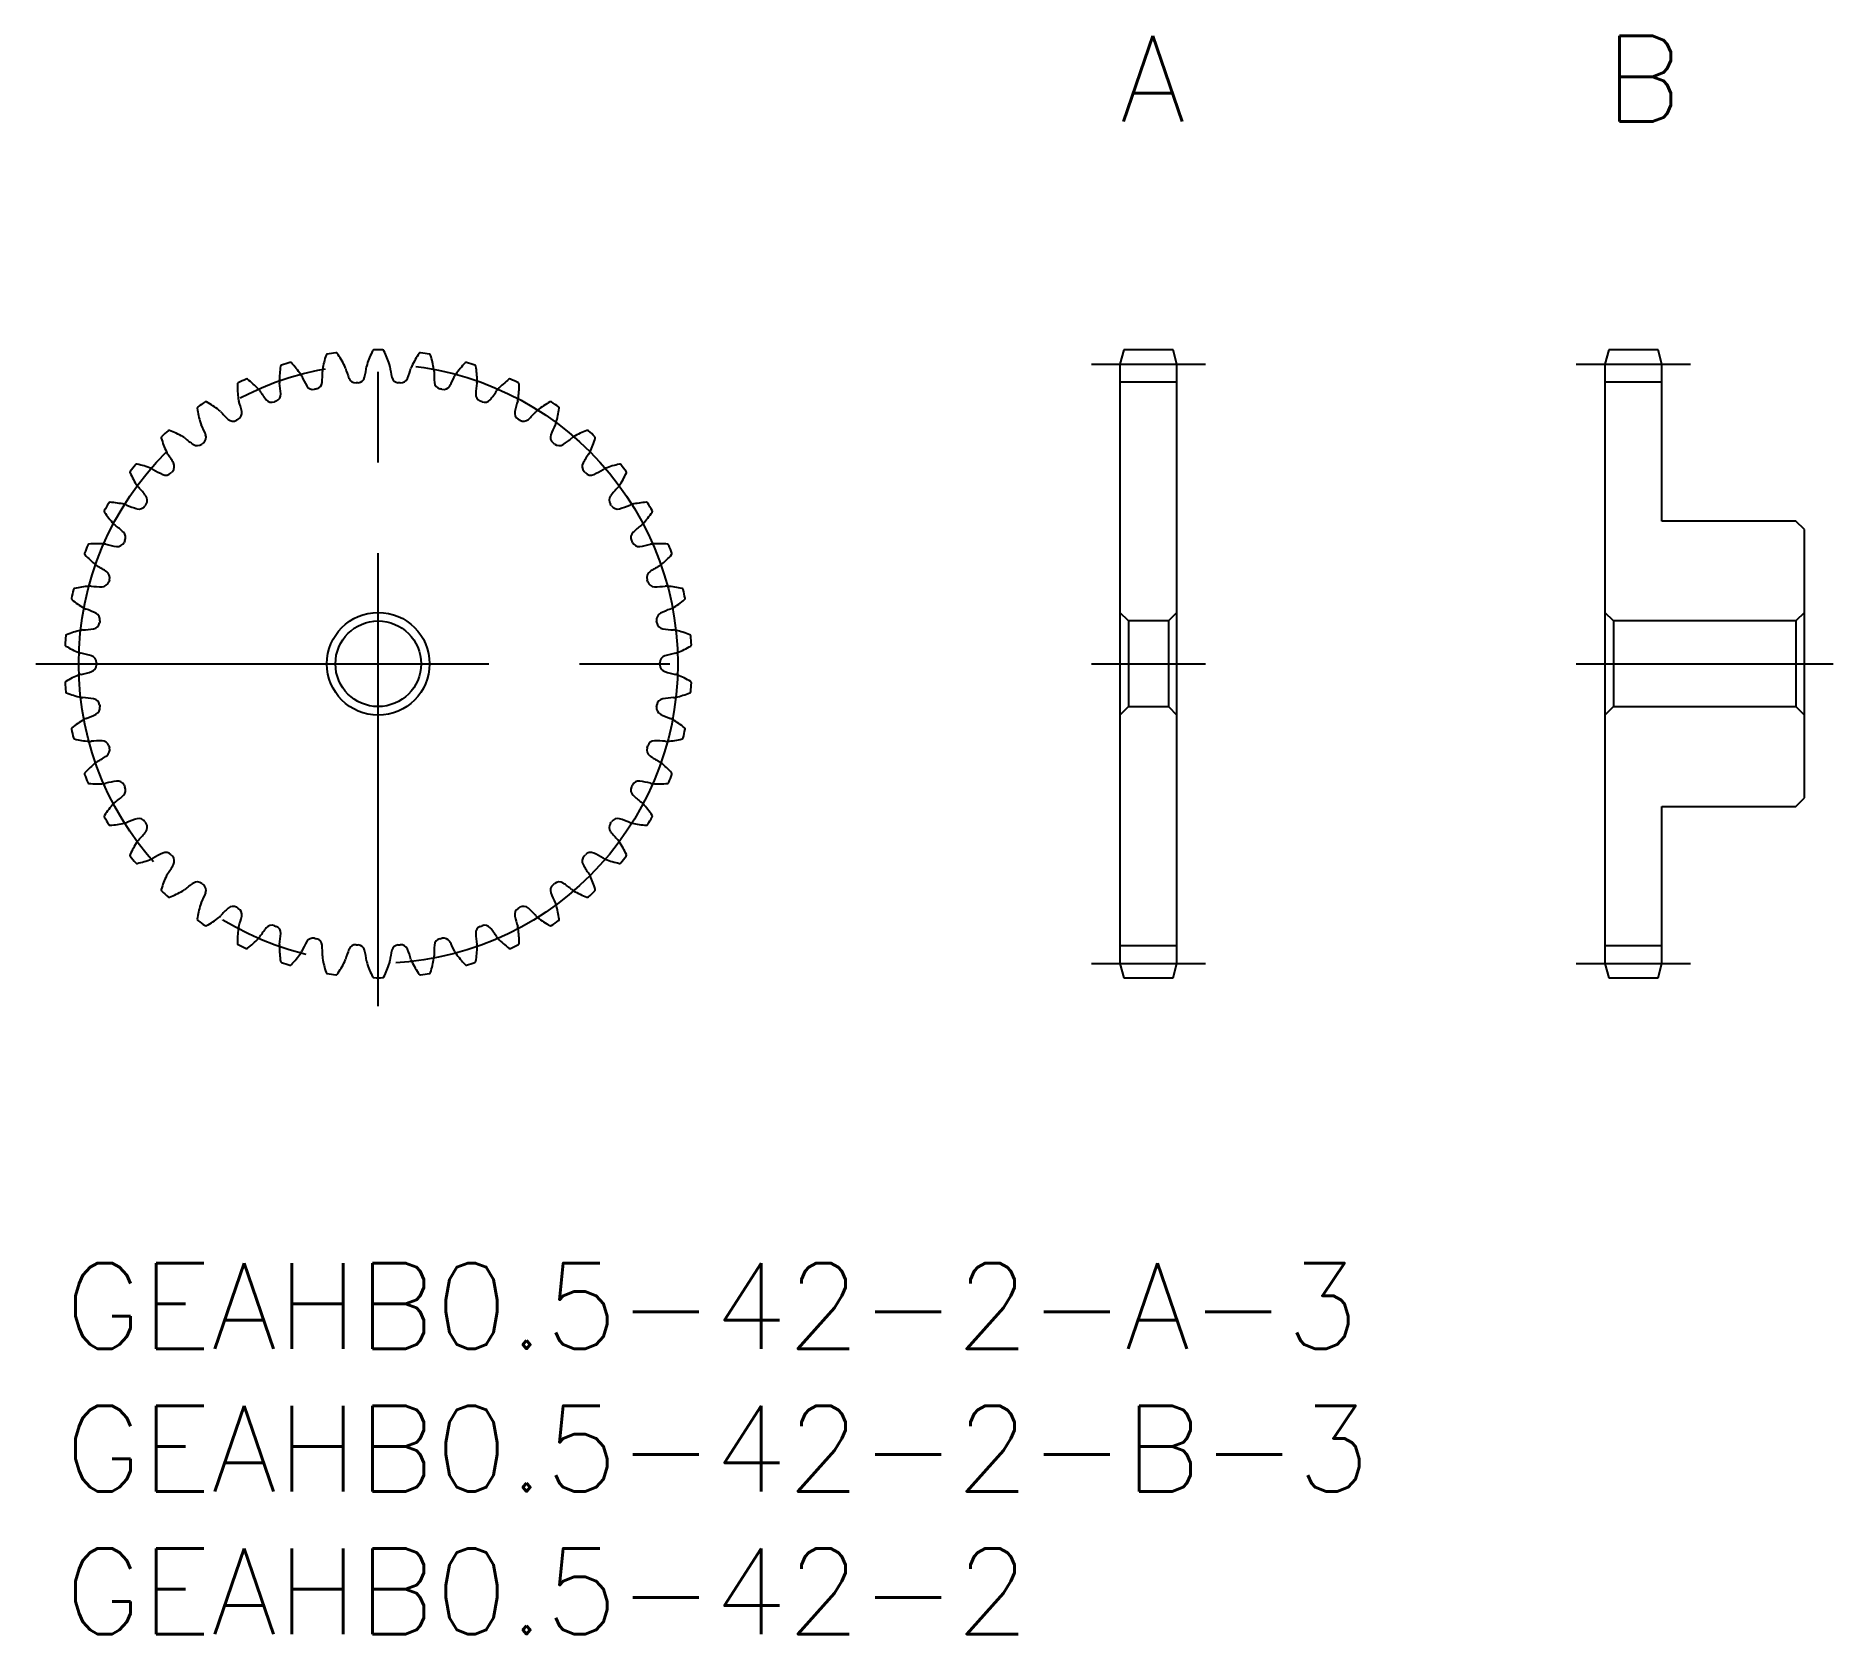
# Model space of a CAD drawing. Extents: x -1 to 62, y -13 to 43.
import ezdxf

# ---------------------------------------------------------------- set-up
doc = ezdxf.new("R2010")
doc.units = 0
doc.header["$LTSCALE"] = 0.5
doc.linetypes.add('CENTER', pattern=[50.8, 31.75, -6.35, 6.35, -6.35])
for name, color, linetype in [('MSM_CENTER', 1, 'CENTER'), ('MSM_CONTINUOUS', 7, 'CONTINUOUS'), ('MSM_PART_NUMBER', 7, 'CONTINUOUS')]:
    doc.layers.add(name, color=color, linetype=linetype)
doc.styles.get("Standard").update_dxf_attribs({"font": 'txt.shx', "height": 1, "bigfont": 'bigfont.shx'})

# ---------------------------------------------------------------- blocks, each defined once
blk = doc.blocks.new('*U3')
at = {"layer": 'MSM_PART_NUMBER'}
blk.add_text('GEAHB0.5-42-2-B-3', height=3, dxfattribs=at).set_placement((0, -8))
blk = doc.blocks.new('*U4')
at = {"layer": 'MSM_PART_NUMBER'}
blk.add_text('GEAHB0.5-42-2-A-3', height=3, dxfattribs=at).set_placement((0, -3))
blk = doc.blocks.new('*U5')
at = {"layer": 'MSM_PART_NUMBER'}
blk.add_text('A', height=3, dxfattribs=at).set_placement((37, 40))
blk = doc.blocks.new('*U6')
at = {"layer": 'MSM_PART_NUMBER'}
blk.add_text('B', height=3, dxfattribs=at).set_placement((54, 40))
blk = doc.blocks.new('*U7')
at = {"layer": 'MSM_PART_NUMBER'}
blk.add_text('GEAHB0.5-42-2', height=3, dxfattribs=at).set_placement((0, -13))

msp = doc.modelspace()

# ---------------------------------------------------------------- linework, layer by layer
at = {"layer": 'MSM_CENTER'}
for p, q in [((11, 9), (11, 33)), ((36, 31.5), (40, 31.5)), ((53, 31.5), (57, 31.5)), ((-1, 21), (23, 21)), ((36, 21), (40, 21)), ((53, 21), (62, 21)), ((36, 10.5), (40, 10.5)), ((53, 10.5), (57, 10.5))]:
    msp.add_line(p, q, dxfattribs=at)
msp.add_circle((11, 21), 10.5, dxfattribs=at)
at = {"layer": 'MSM_CONTINUOUS'}
for p, q in [((37.134, 32), (37, 31.5)), ((37, 31.5), (37, 10.5)), ((38.866, 32), (37.134, 32)), ((39, 31.5), (38.866, 32)), ((39, 10.5), (39, 31.5)), ((54.134, 32), (54, 31.5)), ((54, 31.5), (54, 10.5)), ((55.866, 32), (54.134, 32)), ((56, 31.5), (55.866, 32)), ((56, 26), (56, 31.5)), ((37, 30.875), (39, 30.875)), ((54, 30.875), (56, 30.875)), ((60.7, 26), (56, 26)), ((61, 25.7), (60.7, 26)), ((61, 16.3), (61, 25.7)), ((37.3, 22.5), (37, 22.8)), ((39, 22.8), (38.7, 22.5)), ((54.3, 22.5), (54, 22.8)), ((61, 22.8), (60.7, 22.5)), ((37.3, 22.5), (37.3, 19.5)), ((38.7, 22.5), (37.3, 22.5)), ((38.7, 22.5), (38.7, 19.5)), ((54.3, 22.5), (54.3, 19.5)), ((60.7, 22.5), (54.3, 22.5)), ((60.7, 22.5), (60.7, 19.5)), ((37, 19.2), (37.3, 19.5)), ((37.3, 19.5), (38.7, 19.5)), ((38.7, 19.5), (39, 19.2)), ((54, 19.2), (54.3, 19.5)), ((54.3, 19.5), (60.7, 19.5)), ((60.7, 19.5), (61, 19.2)), ((56, 10.5), (56, 16)), ((56, 16), (60.7, 16)), ((60.7, 16), (61, 16.3)), ((37, 11.125), (39, 11.125)), ((54, 11.125), (56, 11.125)), ((37, 10.5), (37.134, 10)), ((38.866, 10), (39, 10.5)), ((54, 10.5), (54.134, 10)), ((55.866, 10), (56, 10.5)), ((37.134, 10), (38.866, 10)), ((54.134, 10), (55.866, 10))]:
    msp.add_line(p, q, dxfattribs=at)
for radius in [1.8, 1.5]:
    msp.add_circle((11, 21), radius, dxfattribs=at)
for centre, radius, start, end in [((11, 21), 11, 106.33889, 107.94682), ((7.92, 31.508), 0.05, 43.46001, 106.33889), ((5.415, 29.135), 3.5, 35, 43.46001), ((12.502, 30.752), 3.5, 162.25428, 170.71429), ((9.216, 31.804), 0.05, 99.3754, 162.25428), ((11, 21), 11, 97.76746, 99.3754), ((9.52, 31.85), 0.05, 34.88858, 97.76746), ((6.69, 29.876), 3.5, 26.42857, 34.88858), ((13.939, 30.419), 3.5, 153.68285, 162.14286), ((10.846, 31.949), 0.05, 90.80397, 153.68292), ((11, 21), 11, 89.19603, 90.80397), ((11.154, 31.949), 0.05, 26.31714, 89.19603), ((8.061, 30.419), 3.5, 17.85714, 26.31715), ((15.31, 29.876), 3.5, 145.11142, 153.57143), ((12.48, 31.85), 0.05, 82.23254, 145.11142), ((11, 21), 11, 80.6246, 82.23254), ((12.784, 31.804), 0.05, 17.74571, 80.6246), ((9.498, 30.752), 3.5, 9.28571, 17.74572), ((16.585, 29.135), 3.5, 136.53999, 145), ((14.08, 31.508), 0.05, 73.66111, 136.53999), ((11, 21), 11, 72.05318, 73.66111), ((11, 21), 11, 114.91032, 116.51825), ((6.388, 30.931), 0.05, 52.03143, 114.91032), ((4.265, 28.211), 3.5, 43.57143, 52.03143), ((11.032, 30.867), 3.5, 170.82571, 179.28571), ((7.945, 30.906), 0.412, 179.28571, 190.35224), ((7.626, 31.417), 0.05, 107.94682, 170.82571), ((7.945, 30.906), 0.412, 23.93347, 35), ((11.274, 32.386), 3.231, 203.97372, 210.7218), ((5.813, 31.139), 3.231, 354.99248, 1.74056), ((9.455, 31.25), 0.412, 170.71429, 181.78081), ((9.455, 31.25), 0.412, 15.36204, 26.42857), ((12.967, 32.218), 3.231, 195.4023, 202.15037), ((10.207, 31.094), 0.25, 202.15035, 274.49376), ((10.28, 31.099), 0.25, 274.07765, 346.42104), ((7.383, 31.799), 3.231, 346.42106, 353.16913), ((11, 31.366), 0.412, 162.14286, 173.20938), ((11, 31.366), 0.412, 6.79062, 17.85714), ((14.617, 31.799), 3.231, 186.83087, 193.57894), ((11.72, 31.099), 0.25, 193.57896, 265.92235), ((11.793, 31.094), 0.25, 265.50622, 337.84962), ((9.033, 32.218), 3.231, 337.84963, 344.5977), ((12.545, 31.25), 0.412, 153.57143, 164.63796), ((12.545, 31.25), 0.412, 358.21919, 9.28571), ((16.187, 31.139), 3.231, 178.25944, 185.00752), ((10.726, 32.386), 3.231, 329.2782, 336.02628), ((14.055, 30.906), 0.412, 145, 156.06653), ((14.374, 31.417), 0.05, 9.17428, 72.05318), ((10.968, 30.867), 3.5, 0.71429, 9.17429), ((14.055, 30.906), 0.412, 349.64776, 0.71429), ((17.735, 28.211), 3.5, 127.96856, 136.42857), ((15.612, 30.931), 0.05, 65.08968, 127.9685), ((11, 21), 11, 63.48175, 65.08968), ((6.111, 30.798), 0.05, 116.51825, 179.39714), ((9.561, 30.762), 3.5, 179.39714, 187.85714), ((6.502, 30.34), 0.412, 187.85714, 198.92367), ((6.502, 30.34), 0.412, 32.5049, 43.57143), ((9.574, 32.299), 3.231, 212.54515, 219.29323), ((7.267, 30.412), 0.25, 219.29321, 291.63662), ((7.335, 30.438), 0.25, 291.22051, 3.5639), ((4.36, 30.253), 3.231, 3.56391, 10.31199), ((8.711, 30.863), 0.25, 210.72178, 283.06519), ((11, 21), 9.875, 102.64908, 103.06521), ((8.783, 30.879), 0.25, 282.64908, 354.99247), ((11, 21), 9.875, 94.07765, 94.49378), ((11, 21), 9.875, 85.50622, 85.92235), ((13.217, 30.879), 0.25, 185.00752, 257.35092), ((11, 21), 9.875, 76.9348, 77.35092), ((13.289, 30.863), 0.25, 256.9348, 329.27819), ((17.64, 30.253), 3.231, 169.68801, 176.43609), ((14.665, 30.438), 0.25, 176.43609, 248.77949), ((14.733, 30.412), 0.25, 248.36337, 320.70676), ((12.426, 32.299), 3.231, 320.70677, 327.45485), ((15.498, 30.34), 0.412, 136.42857, 147.4951), ((15.498, 30.34), 0.412, 341.07633, 352.14286), ((12.439, 30.762), 3.5, 352.14286, 0.60286), ((15.889, 30.798), 0.05, 0.60286, 63.48175), ((4.705, 29.96), 0.05, 125.08968, 187.96863), ((8.122, 30.438), 3.5, 187.96857, 196.42857), ((11, 21), 11, 123.48175, 125.08968), ((4.959, 30.133), 0.05, 60.60286, 123.48175), ((3.266, 27.127), 3.5, 52.14286, 60.60286), ((5.161, 29.565), 0.412, 41.07633, 52.14286), ((7.905, 31.96), 3.231, 221.11658, 227.86466), ((5.969, 29.787), 0.25, 299.79194, 12.13533), ((3.055, 29.16), 3.231, 12.13534, 18.88342), ((11, 21), 9.875, 111.22051, 111.63663), ((11, 21), 9.875, 68.36337, 68.77949), ((16.031, 29.787), 0.25, 167.86467, 240.20806), ((18.945, 29.16), 3.231, 161.11658, 167.86466), ((14.095, 31.96), 3.231, 312.13534, 318.88342), ((16.839, 29.565), 0.412, 127.85714, 138.92367), ((18.734, 27.127), 3.5, 119.39714, 127.85714), ((17.041, 30.133), 0.05, 56.51825, 119.39714), ((11, 21), 11, 54.91032, 56.51825), ((13.878, 30.438), 3.5, 343.57143, 352.03143), ((17.295, 29.96), 0.05, 352.03143, 54.91032), ((11, 21), 11, 132.05318, 133.66111), ((3.665, 29.131), 0.05, 69.17429, 132.05318), ((2.439, 25.906), 3.5, 60.71429, 69.17429), ((5.161, 29.565), 0.412, 196.42857, 207.4951), ((1.928, 27.885), 3.231, 20.70677, 27.45485), ((4.716, 28.939), 0.25, 308.36337, 20.70675), ((5.906, 29.75), 0.25, 227.86464, 300.20804), ((11, 21), 9.875, 119.79194, 120.20806), ((11, 21), 9.875, 59.79194, 60.20806), ((16.094, 29.75), 0.25, 239.79194, 312.13533), ((17.284, 28.939), 0.25, 159.29323, 231.63663), ((20.072, 27.885), 3.231, 152.54515, 159.29323), ((16.839, 29.565), 0.412, 332.5049, 343.57143), ((19.561, 25.906), 3.5, 110.82571, 119.28571), ((18.335, 29.131), 0.05, 47.94682, 110.82571), ((11, 21), 11, 46.33889, 47.94682), ((3.44, 28.922), 0.05, 133.66111, 196.53999), ((6.747, 29.904), 3.5, 196.53999, 205), ((3.949, 28.599), 0.412, 205, 216.06653), ((1.003, 26.456), 3.231, 29.2782, 36.02628), ((3.949, 28.599), 0.412, 49.64776, 60.71429), ((6.306, 31.377), 3.231, 229.68801, 236.43609), ((4.658, 28.893), 0.25, 236.43607, 308.77947), ((11, 21), 9.875, 128.36337, 128.77949), ((11, 21), 9.875, 51.22051, 51.63663), ((17.342, 28.893), 0.25, 231.22051, 303.5639), ((15.694, 31.377), 3.231, 303.56391, 310.31199), ((18.051, 28.599), 0.412, 119.28571, 130.35224), ((20.997, 26.456), 3.231, 143.97372, 150.7218), ((18.051, 28.599), 0.412, 323.93347, 335), ((15.253, 29.904), 3.5, 335, 343.46001), ((18.56, 28.922), 0.05, 343.46001, 46.33889), ((2.344, 27.706), 0.05, 142.23254, 205.11149), ((11, 21), 11, 140.6246, 142.23254), ((2.536, 27.947), 0.05, 77.74572, 140.6246), ((1.803, 24.575), 3.5, 69.28571, 77.74572), ((2.895, 27.463), 0.412, 58.21919, 69.28571), ((4.812, 30.561), 3.231, 238.25944, 245.00751), ((11, 21), 9.875, 136.9348, 137.35092), ((3.603, 27.914), 0.25, 316.93476, 29.27818), ((18.397, 27.914), 0.25, 150.7218, 223.0652), ((11, 21), 9.875, 42.64908, 43.0652), ((17.188, 30.561), 3.231, 294.99248, 301.74056), ((19.105, 27.463), 0.412, 110.71429, 121.78081), ((20.197, 24.575), 3.5, 102.25428, 110.71429), ((19.464, 27.947), 0.05, 39.3754, 102.25428), ((11, 21), 11, 37.76746, 39.3754), ((19.656, 27.706), 0.05, 334.88857, 37.76746), ((5.468, 29.171), 3.5, 205.11142, 213.57143), ((2.895, 27.463), 0.412, 213.57143, 224.63796), ((0.301, 24.905), 3.231, 37.84963, 44.5977), ((3.553, 27.86), 0.25, 245.0075, 317.3509), ((18.447, 27.86), 0.25, 222.64908, 294.99247), ((21.699, 24.905), 3.231, 135.4023, 142.15037), ((19.105, 27.463), 0.412, 315.36204, 326.42857), ((16.532, 29.171), 3.5, 326.42857, 334.88858), ((11, 21), 11, 149.19603, 150.80397), ((1.595, 26.608), 0.05, 86.31715, 149.19603), ((1.373, 23.165), 3.5, 77.85714, 86.31715), ((2.023, 26.183), 0.412, 66.79062, 77.85714), ((3.456, 29.532), 3.231, 246.83087, 253.57894), ((2.614, 26.673), 0.25, 253.57892, 325.92233), ((11, 21), 9.875, 145.50622, 145.92235), ((2.655, 26.734), 0.25, 325.50622, 37.84961), ((19.345, 26.734), 0.25, 142.15039, 214.49377), ((11, 21), 9.875, 34.07765, 34.49378), ((19.386, 26.673), 0.25, 214.07765, 286.42104), ((18.544, 29.532), 3.231, 286.42106, 293.16913), ((19.977, 26.183), 0.412, 102.14286, 113.20938), ((20.627, 23.165), 3.5, 93.68285, 102.14286), ((20.405, 26.608), 0.05, 30.80397, 93.68285), ((11, 21), 11, 29.19603, 30.80397), ((1.441, 26.341), 0.05, 150.80397, 213.68285), ((4.312, 28.255), 3.5, 213.68285, 222.14286), ((2.023, 26.183), 0.412, 222.14286, 233.20938), ((-0.161, 23.267), 3.231, 46.42106, 53.16913), ((22.161, 23.267), 3.231, 126.83087, 133.57895), ((19.977, 26.183), 0.412, 306.79062, 317.85714), ((17.688, 28.255), 3.5, 317.85714, 326.31715), ((20.559, 26.341), 0.05, 326.31715, 29.19603), ((1.158, 21.706), 3.5, 86.42857, 94.88858), ((1.862, 25.36), 0.25, 262.15035, 334.49376), ((1.894, 25.426), 0.25, 334.07765, 46.42104), ((11, 21), 9.875, 154.07765, 154.49378), ((20.106, 25.426), 0.25, 133.57896, 205.92234), ((11, 21), 9.875, 25.50622, 25.92235), ((20.138, 25.36), 0.25, 205.50622, 277.84962), ((20.842, 21.706), 3.5, 85.11142, 93.57143), ((0.752, 24.857), 0.05, 159.3754, 222.25428), ((11, 21), 11, 157.76746, 159.3754), ((3.305, 27.177), 3.5, 222.25428, 230.71429), ((0.864, 25.143), 0.05, 94.88858, 157.76746), ((1.35, 24.787), 0.412, 75.36204, 86.42857), ((2.269, 28.313), 3.231, 255.4023, 262.15037), ((19.731, 28.313), 3.231, 277.84963, 284.5977), ((20.65, 24.787), 0.412, 93.57143, 104.63796), ((18.695, 27.177), 3.5, 309.28571, 317.74572), ((21.136, 25.143), 0.05, 22.23254, 85.11142), ((11, 21), 11, 20.6246, 22.23254), ((21.248, 24.857), 0.05, 317.74572, 20.6246), ((1.35, 24.787), 0.412, 230.71429, 241.78081), ((-0.374, 21.578), 3.231, 54.99248, 61.74056), ((1.336, 24.02), 0.25, 342.64908, 54.99247), ((11, 21), 9.875, 162.64908, 163.06521), ((20.664, 24.02), 0.25, 125.0075, 197.35091), ((11, 21), 9.875, 16.9348, 17.35092), ((22.374, 21.578), 3.231, 118.25944, 125.00751), ((20.65, 24.787), 0.412, 298.21919, 309.28571), ((11, 21), 11, 166.33889, 167.94682), ((0.36, 23.586), 0.05, 103.46001, 166.33889), ((1.163, 20.231), 3.5, 95, 103.46001), ((0.894, 23.307), 0.412, 83.93347, 95), ((1.277, 26.93), 3.231, 263.97372, 270.7218), ((1.314, 23.949), 0.25, 270.72178, 343.06519), ((20.686, 23.949), 0.25, 196.9348, 269.27819), ((20.723, 26.93), 3.231, 269.2782, 276.02628), ((21.106, 23.307), 0.412, 85, 96.06653), ((20.837, 20.231), 3.5, 76.53999, 85), ((21.64, 23.586), 0.05, 13.66111, 76.53999), ((11, 21), 11, 12.05318, 13.66111), ((0.291, 23.287), 0.05, 167.94682, 230.82571), ((2.471, 25.961), 3.5, 230.82571, 239.28571), ((0.894, 23.307), 0.412, 239.28571, 250.35224), ((-0.333, 19.876), 3.231, 63.56391, 70.31199), ((0.994, 22.545), 0.25, 351.22047, 63.5639), ((21.006, 22.545), 0.25, 116.43607, 188.77948), ((22.333, 19.876), 3.231, 109.68801, 116.43609), ((21.106, 23.307), 0.412, 289.64776, 300.71429), ((19.529, 25.961), 3.5, 300.71429, 309.17429), ((21.709, 23.287), 0.05, 309.17429, 12.05318), ((1.387, 18.773), 3.5, 103.57143, 112.03143), ((0.663, 21.775), 0.412, 92.5049, 103.57143), ((0.501, 25.414), 3.231, 272.54515, 279.29323), ((0.983, 22.473), 0.25, 279.29322, 351.63662), ((11, 21), 9.875, 171.22051, 171.63663), ((11, 21), 9.875, 8.36337, 8.77949), ((21.017, 22.473), 0.25, 188.36337, 260.70676), ((21.499, 25.414), 3.231, 260.70677, 267.45485), ((21.337, 21.775), 0.412, 76.42857, 87.4951), ((20.613, 18.773), 3.5, 67.96857, 76.42857), ((11, 21), 11, 174.91032, 176.51825), ((0.07, 21.665), 0.05, 176.51825, 239.39714), ((0.093, 21.971), 0.05, 112.03143, 174.91032), ((1.827, 24.634), 3.5, 239.39714, 247.85714), ((20.173, 24.634), 3.5, 292.14286, 300.60286), ((21.907, 21.971), 0.05, 5.08968, 67.96857), ((21.93, 21.665), 0.05, 300.60286, 3.48175), ((11, 21), 11, 3.48175, 5.08968), ((0.663, 21.775), 0.412, 247.85714, 258.92367), ((-0.039, 18.2), 3.231, 72.13534, 78.88342), ((0.875, 21.037), 0.25, 359.7919, 72.13533), ((0.875, 20.963), 0.25, 287.86464, 0.20805), ((11, 21), 9.875, 179.79194, 180.20806), ((21.125, 21.037), 0.25, 107.86464, 180.20805), ((11, 21), 9.875, 359.79194, 0.20806), ((21.125, 20.963), 0.25, 179.79194, 252.13533), ((22.039, 18.2), 3.231, 101.11658, 107.86466), ((21.337, 21.775), 0.412, 281.07633, 292.14286), ((0.07, 20.335), 0.05, 120.60286, 183.48175), ((11, 21), 11, 183.48175, 185.08968), ((1.827, 17.366), 3.5, 112.14286, 120.60286), ((0.663, 20.225), 0.412, 101.07633, 112.14286), ((-0.039, 23.8), 3.231, 281.11658, 287.86466), ((22.039, 23.8), 3.231, 252.13534, 258.88342), ((21.337, 20.225), 0.412, 67.85714, 78.92367), ((20.173, 17.366), 3.5, 59.39714, 67.85714), ((21.93, 20.335), 0.05, 356.51825, 59.39714), ((11, 21), 11, 354.91032, 356.51825), ((0.093, 20.029), 0.05, 185.08968, 247.96857), ((1.387, 23.227), 3.5, 247.96857, 256.42857), ((0.663, 20.225), 0.412, 256.42857, 267.4951), ((0.501, 16.586), 3.231, 80.70677, 87.45485), ((0.983, 19.527), 0.25, 8.36337, 80.70676), ((11, 21), 9.875, 188.36337, 188.77949), ((11, 21), 9.875, 351.22051, 351.63663), ((21.017, 19.527), 0.25, 99.29321, 171.63662), ((21.499, 16.586), 3.231, 92.54515, 99.29323), ((21.337, 20.225), 0.412, 272.5049, 283.57143), ((20.613, 23.227), 3.5, 283.57143, 292.03143), ((21.907, 20.029), 0.05, 292.03143, 354.91032), ((2.471, 16.039), 3.5, 120.71429, 129.17429), ((0.894, 18.693), 0.412, 109.64776, 120.71429), ((-0.333, 22.124), 3.231, 289.68801, 296.43609), ((0.994, 19.455), 0.25, 296.43607, 8.77947), ((21.006, 19.455), 0.25, 171.22051, 243.5639), ((22.333, 22.124), 3.231, 243.56391, 250.31199), ((21.106, 18.693), 0.412, 59.28571, 70.35224), ((19.529, 16.039), 3.5, 50.82571, 59.28571), ((0.291, 18.713), 0.05, 129.17429, 192.05318), ((11, 21), 11, 192.05318, 193.66111), ((0.36, 18.414), 0.05, 193.66111, 256.53999), ((1.163, 21.769), 3.5, 256.53999, 265), ((0.894, 18.693), 0.412, 265, 276.06653), ((1.277, 15.07), 3.231, 89.2782, 96.02628), ((1.314, 18.051), 0.25, 16.9348, 89.27819), ((20.686, 18.051), 0.25, 90.72178, 163.06519), ((20.723, 15.07), 3.231, 83.97372, 90.7218), ((21.106, 18.693), 0.412, 263.93347, 275), ((20.837, 21.769), 3.5, 275, 283.46001), ((21.64, 18.414), 0.05, 283.46, 346.33889), ((11, 21), 11, 346.33889, 347.94682), ((21.709, 18.713), 0.05, 347.94682, 50.82571), ((-0.374, 20.422), 3.231, 298.25944, 305.00751), ((1.336, 17.98), 0.25, 305.0075, 17.3509), ((11, 21), 9.875, 196.9348, 197.35092), ((20.664, 17.98), 0.25, 162.64908, 234.99247), ((11, 21), 9.875, 342.64908, 343.06521), ((22.374, 20.422), 3.231, 234.99248, 241.74056), ((0.752, 17.143), 0.05, 137.74572, 200.6246), ((11, 21), 11, 200.6246, 202.23254), ((3.305, 14.823), 3.5, 129.28571, 137.74572), ((1.35, 17.213), 0.412, 118.21919, 129.28571), ((20.65, 17.213), 0.412, 50.71429, 61.78081), ((18.695, 14.823), 3.5, 42.25428, 50.71429), ((11, 21), 11, 337.76746, 339.3754), ((21.248, 17.143), 0.05, 339.3754, 42.25428), ((0.864, 16.857), 0.05, 202.23254, 265.11149), ((1.158, 20.294), 3.5, 265.11142, 273.57143), ((1.35, 17.213), 0.412, 273.57143, 284.63796), ((2.269, 13.687), 3.231, 97.84963, 104.5977), ((-0.161, 18.733), 3.231, 306.83087, 313.57894), ((1.862, 16.64), 0.25, 25.50619, 97.84961), ((1.894, 16.574), 0.25, 313.57892, 25.92233), ((11, 21), 9.875, 205.50622, 205.92235), ((20.106, 16.574), 0.25, 154.07765, 226.42105), ((11, 21), 9.875, 334.07765, 334.49378), ((20.138, 16.64), 0.25, 82.15036, 154.49376), ((22.161, 18.733), 3.231, 226.42106, 233.16913), ((19.731, 13.687), 3.231, 75.4023, 82.15037), ((20.65, 17.213), 0.412, 255.36204, 266.42857), ((20.842, 20.294), 3.5, 266.42857, 274.88858), ((21.136, 16.857), 0.05, 274.88858, 337.76746), ((4.312, 13.745), 3.5, 137.85714, 146.31715), ((2.023, 15.817), 0.412, 126.79062, 137.85714), ((19.977, 15.817), 0.412, 42.14286, 53.20938), ((17.688, 13.745), 3.5, 33.68285, 42.14286), ((1.441, 15.659), 0.05, 146.31715, 209.19603), ((11, 21), 11, 209.19603, 210.80397), ((1.595, 15.392), 0.05, 210.80397, 273.68292), ((1.373, 18.835), 3.5, 273.68285, 282.14286), ((2.023, 15.817), 0.412, 282.14286, 293.20938), ((3.456, 12.468), 3.231, 106.42106, 113.16913), ((2.614, 15.327), 0.25, 34.07765, 106.42104), ((11, 21), 9.875, 214.07765, 214.49378), ((2.655, 15.266), 0.25, 322.15036, 34.49376), ((19.345, 15.266), 0.25, 145.50622, 217.84962), ((11, 21), 9.875, 325.50622, 325.92235), ((19.386, 15.327), 0.25, 73.57892, 145.92233), ((18.544, 12.468), 3.231, 66.83087, 73.57894), ((19.977, 15.817), 0.412, 246.79062, 257.85714), ((20.627, 18.835), 3.5, 257.85714, 266.31715), ((20.405, 15.392), 0.05, 266.31715, 329.19603), ((11, 21), 11, 329.19603, 330.80397), ((20.559, 15.659), 0.05, 330.80397, 33.68285), ((5.468, 12.829), 3.5, 146.42857, 154.88858), ((2.895, 14.537), 0.412, 135.36204, 146.42857), ((0.301, 17.095), 3.231, 315.4023, 322.15037), ((21.699, 17.095), 3.231, 217.84963, 224.5977), ((19.105, 14.537), 0.412, 33.57143, 44.63796), ((16.532, 12.829), 3.5, 25.11142, 33.57143), ((2.344, 14.294), 0.05, 154.88858, 217.76746), ((11, 21), 11, 217.76746, 219.3754), ((2.536, 14.053), 0.05, 219.3754, 282.25428), ((1.803, 17.425), 3.5, 282.25428, 290.71429), ((2.895, 14.537), 0.412, 290.71429, 301.78081), ((4.812, 11.439), 3.231, 114.99248, 121.74056), ((3.553, 14.14), 0.25, 42.64908, 114.99247), ((1.003, 15.544), 3.231, 323.97372, 330.7218), ((11, 21), 9.875, 222.64908, 223.06521), ((3.603, 14.086), 0.25, 330.72178, 43.06519), ((18.397, 14.086), 0.25, 136.9348, 209.27819), ((20.997, 15.544), 3.231, 209.2782, 216.02628), ((11, 21), 9.875, 316.9348, 317.35092), ((18.447, 14.14), 0.25, 65.0075, 137.35091), ((17.188, 11.439), 3.231, 58.25944, 65.00751), ((19.105, 14.537), 0.412, 238.21919, 249.28571), ((20.197, 17.425), 3.5, 249.28571, 257.74572), ((19.464, 14.053), 0.05, 257.74572, 320.6246), ((11, 21), 11, 320.6246, 322.23254), ((19.656, 14.294), 0.05, 322.23254, 25.11142), ((6.747, 12.096), 3.5, 155, 163.46001), ((3.949, 13.401), 0.412, 143.93347, 155), ((6.306, 10.623), 3.231, 123.56391, 130.31199), ((4.658, 13.107), 0.25, 51.22051, 123.5639), ((11, 21), 9.875, 231.22051, 231.63663), ((4.716, 13.061), 0.25, 339.29321, 51.63662), ((17.284, 13.061), 0.25, 128.36337, 200.70676), ((11, 21), 9.875, 308.36337, 308.77949), ((17.342, 13.107), 0.25, 56.43607, 128.77948), ((15.694, 10.623), 3.231, 49.68801, 56.43609), ((18.051, 13.401), 0.412, 25, 36.06653), ((15.253, 12.096), 3.5, 16.53999, 25), ((3.44, 13.078), 0.05, 163.46001, 226.33889), ((11, 21), 11, 226.33889, 227.94682), ((3.665, 12.869), 0.05, 227.94682, 290.82571), ((2.439, 16.094), 3.5, 290.82571, 299.28571), ((3.949, 13.401), 0.412, 299.28571, 310.35224), ((5.161, 12.435), 0.412, 152.5049, 163.57143), ((1.928, 14.115), 3.231, 332.54515, 339.29323), ((20.072, 14.115), 3.231, 200.70677, 207.45485), ((16.839, 12.435), 0.412, 16.42857, 27.4951), ((18.051, 13.401), 0.412, 229.64776, 240.71429), ((19.561, 16.094), 3.5, 240.71429, 249.17429), ((18.335, 12.869), 0.05, 249.17429, 312.05318), ((11, 21), 11, 312.05318, 313.66111), ((18.56, 13.078), 0.05, 313.66111, 16.53999), ((4.705, 12.04), 0.05, 172.03143, 234.91032), ((8.122, 11.562), 3.5, 163.57143, 172.03143), ((11, 21), 11, 234.91032, 236.51825), ((3.266, 14.873), 3.5, 299.39714, 307.85714), ((5.161, 12.435), 0.412, 307.85714, 318.92367), ((7.905, 10.04), 3.231, 132.13534, 138.88342), ((5.906, 12.25), 0.25, 59.79194, 132.13533), ((11, 21), 9.875, 239.79194, 240.20806), ((5.969, 12.213), 0.25, 347.86464, 60.20805), ((3.055, 12.84), 3.231, 341.11658, 347.86466), ((16.031, 12.213), 0.25, 119.79194, 192.13533), ((18.945, 12.84), 3.231, 192.13534, 198.88342), ((11, 21), 9.875, 299.79194, 300.20806), ((16.094, 12.25), 0.25, 47.86464, 120.20805), ((14.095, 10.04), 3.231, 41.11658, 47.86466), ((16.839, 12.435), 0.412, 221.07633, 232.14286), ((18.734, 14.873), 3.5, 232.14286, 240.60286), ((11, 21), 11, 303.48175, 305.08968), ((13.878, 11.562), 3.5, 7.96857, 16.42857), ((17.295, 12.04), 0.05, 305.08968, 7.96857), ((4.959, 11.867), 0.05, 236.51825, 299.39714), ((9.561, 11.238), 3.5, 172.14286, 180.60286), ((6.502, 11.66), 0.412, 161.07633, 172.14286), ((4.265, 13.789), 3.5, 307.96857, 316.42857), ((6.502, 11.66), 0.412, 316.42857, 327.4951), ((9.574, 9.701), 3.231, 140.70677, 147.45485), ((7.267, 11.588), 0.25, 68.36337, 140.70676), ((11, 21), 9.875, 248.36337, 248.77949), ((7.335, 11.562), 0.25, 356.43607, 68.77951), ((4.36, 11.747), 3.231, 349.68801, 356.43609), ((8.711, 11.137), 0.25, 76.9348, 149.27819), ((11, 21), 9.875, 256.9348, 257.35092), ((8.783, 11.121), 0.25, 5.0075, 77.3509), ((13.217, 11.121), 0.25, 102.64912, 174.99247), ((11, 21), 9.875, 282.64908, 283.06521), ((13.289, 11.137), 0.25, 30.72178, 103.06519), ((14.665, 11.562), 0.25, 111.22051, 183.5639), ((17.64, 11.747), 3.231, 183.56391, 190.31199), ((11, 21), 9.875, 291.22051, 291.63663), ((14.733, 11.588), 0.25, 39.29321, 111.63662), ((12.426, 9.701), 3.231, 32.54515, 39.29323), ((15.498, 11.66), 0.412, 212.5049, 223.57143), ((17.735, 13.789), 3.5, 223.57143, 232.03143), ((15.498, 11.66), 0.412, 7.85714, 18.92367), ((12.439, 11.238), 3.5, 359.39714, 7.85714), ((17.041, 11.867), 0.05, 240.60286, 303.48175), ((6.111, 11.202), 0.05, 180.60286, 243.48175), ((11, 21), 11, 243.48175, 245.08968), ((6.388, 11.069), 0.05, 245.08968, 307.96857), ((7.945, 11.094), 0.412, 169.64776, 180.71429), ((11.032, 11.133), 3.5, 180.71429, 189.17429), ((5.415, 12.865), 3.5, 316.53999, 325), ((7.945, 11.094), 0.412, 325, 336.06653), ((11.274, 9.614), 3.231, 149.2782, 156.02628), ((5.813, 10.861), 3.231, 358.25944, 5.00751), ((9.455, 10.75), 0.412, 178.21919, 189.28571), ((12.967, 9.782), 3.231, 157.84963, 164.5977), ((10.207, 10.906), 0.25, 85.50622, 157.84962), ((11, 21), 9.875, 265.50622, 265.92235), ((10.28, 10.901), 0.25, 13.57892, 85.92233), ((7.383, 10.201), 3.231, 6.83087, 13.57894), ((14.617, 10.201), 3.231, 166.42106, 173.16913), ((11.72, 10.901), 0.25, 94.07765, 166.42104), ((11, 21), 9.875, 274.07765, 274.49378), ((11.793, 10.906), 0.25, 22.15035, 94.49376), ((9.033, 9.782), 3.231, 15.4023, 22.15037), ((12.545, 10.75), 0.412, 350.71429, 1.78081), ((16.187, 10.861), 3.231, 174.99248, 181.74056), ((10.726, 9.614), 3.231, 23.97372, 30.7218), ((14.055, 11.094), 0.412, 203.93347, 215), ((16.585, 12.865), 3.5, 215, 223.46001), ((10.968, 11.133), 3.5, 350.82571, 359.28571), ((14.055, 11.094), 0.412, 359.28571, 10.35224), ((15.612, 11.069), 0.05, 232.03143, 294.91032), ((11, 21), 11, 294.91032, 296.51825), ((15.889, 11.202), 0.05, 296.51825, 359.39714), ((7.626, 10.583), 0.05, 189.17429, 252.05318), ((11, 21), 11, 252.05318, 253.66111), ((7.92, 10.492), 0.05, 253.66111, 316.53999), ((12.502, 11.248), 3.5, 189.28571, 197.74572), ((9.216, 10.196), 0.05, 197.74572, 260.6246), ((11, 21), 11, 260.6246, 262.23254), ((9.52, 10.15), 0.05, 262.23254, 325.11142), ((6.69, 12.124), 3.5, 325.11142, 333.57143), ((9.455, 10.75), 0.412, 333.57143, 344.63796), ((11, 10.634), 0.412, 186.79062, 197.85714), ((13.939, 11.581), 3.5, 197.85714, 206.31715), ((8.061, 11.581), 3.5, 333.68285, 342.14286), ((11, 10.634), 0.412, 342.14286, 353.20938), ((12.545, 10.75), 0.412, 195.36204, 206.42857), ((15.31, 12.124), 3.5, 206.42857, 214.88858), ((12.48, 10.15), 0.05, 214.88858, 277.76746), ((11, 21), 11, 277.76746, 279.3754), ((12.784, 10.196), 0.05, 279.3754, 342.25428), ((9.498, 11.248), 3.5, 342.25428, 350.71429), ((14.08, 10.492), 0.05, 223.46001, 286.33889), ((11, 21), 11, 286.33889, 287.94682), ((14.374, 10.583), 0.05, 287.94682, 350.82571), ((10.846, 10.051), 0.05, 206.31715, 269.19603), ((11, 21), 11, 269.19603, 270.80397), ((11.154, 10.051), 0.05, 270.80397, 333.68285)]:
    msp.add_arc(centre, radius, start, end, dxfattribs=at)

# ---------------------------------------------------------------- block references
for name in ['*U5', '*U6', '*U4', '*U3', '*U7']:
    msp.add_blockref(name, (0, 0), dxfattribs=at)

doc.saveas('drawing.dxf')
